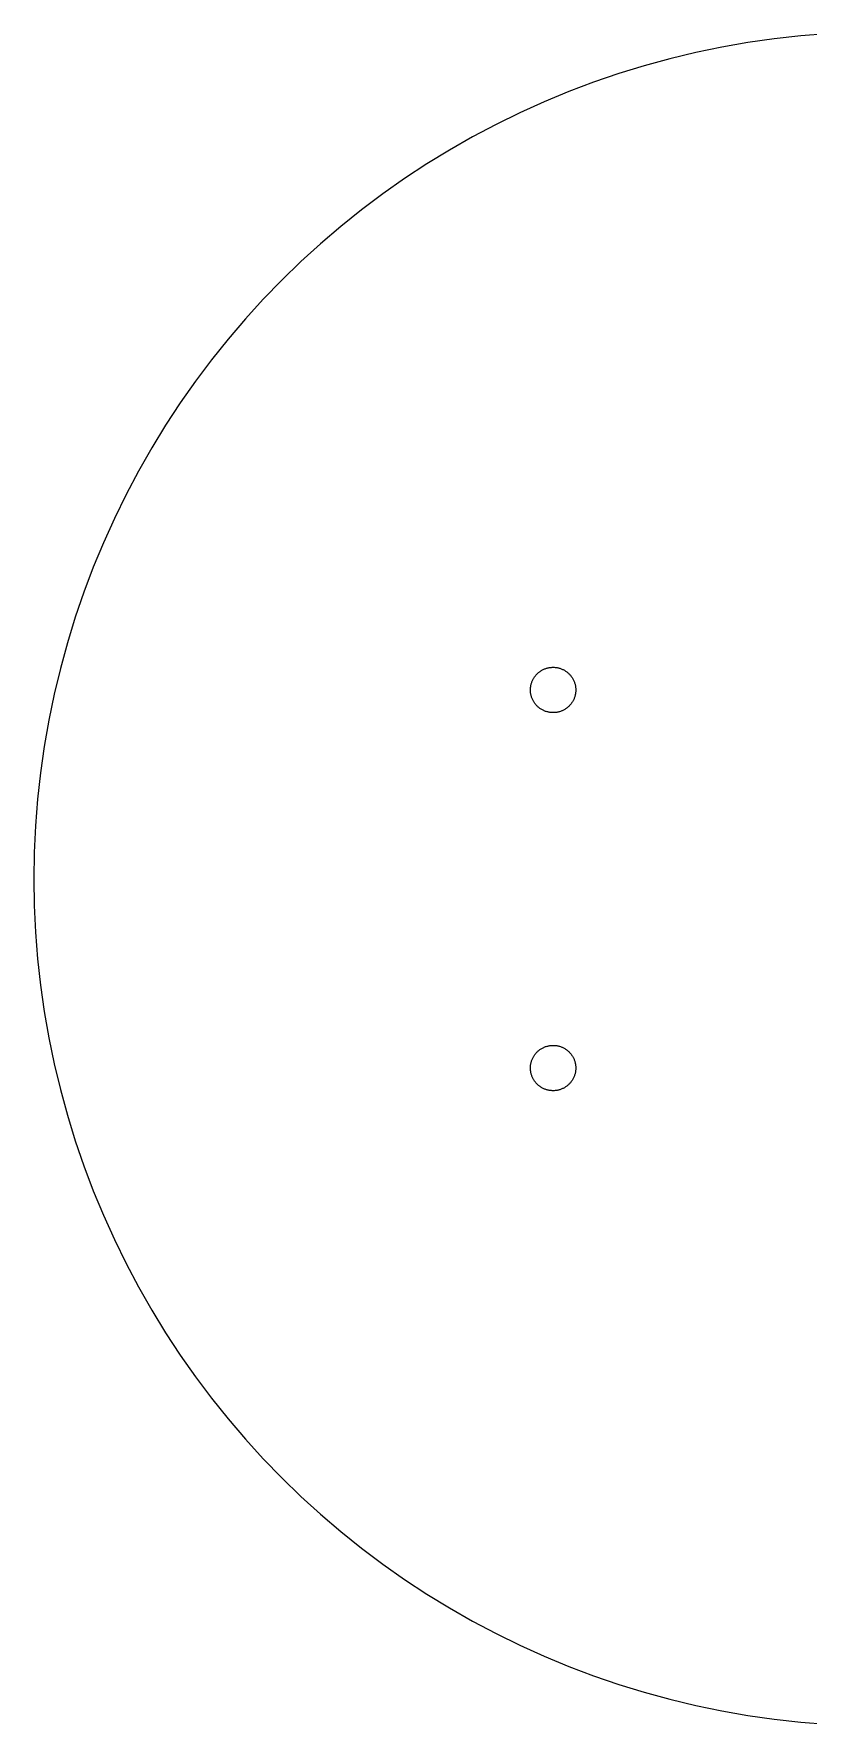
# Model space of a CAD drawing. Header units: metres. Extents: x -112 to 112, y -112 to 112.
# Drawn here: x -112 to -9.6, y -111.8 to 111.8 of the extents above; entities that cross this region are included whole.
import ezdxf

# ---------------------------------------------------------------- set-up
doc = ezdxf.new("R2010")
doc.units = ezdxf.units.M

msp = doc.modelspace()

# ---------------------------------------------------------------- linework, layer by layer
for p, q in [((-20.9867, 110.016), (-24.432, 109.303)), ((-17.5206, 110.621), (-20.9867, 110.016)), ((-14.0373, 111.117), (-17.5206, 110.621)), ((-10.5401, 111.503), (-14.0373, 111.117)), ((-7.03253, 111.779), (-10.5401, 111.503)), ((-31.247, 107.553), (-34.6099, 106.518)), ((-27.8533, 108.481), (-31.247, 107.553)), ((-24.432, 109.303), (-27.8533, 108.481)), ((-37.9386, 105.379), (-41.2299, 104.135)), ((-34.6099, 106.518), (-37.9386, 105.379)), ((-41.2299, 104.135), (-44.4806, 102.789)), ((-47.6873, 101.341), (-50.8469, 99.7927)), ((-44.4806, 102.789), (-47.6873, 101.341)), ((-50.8469, 99.7927), (-53.9564, 98.1463)), ((-57.0126, 96.4031), (-60.0126, 94.5647)), ((-53.9564, 98.1463), (-57.0126, 96.4031)), ((-60.0126, 94.5647), (-62.9533, 92.633)), ((-62.9533, 92.633), (-65.8319, 90.6099)), ((-65.8319, 90.6099), (-68.6456, 88.4974)), ((-68.6456, 88.4974), (-71.3915, 86.2975)), ((-71.3915, 86.2975), (-74.0669, 84.0124)), ((-74.0669, 84.0124), (-76.6693, 81.6445)), ((-76.6693, 81.6445), (-79.196, 79.196)), ((-79.196, 79.196), (-81.6445, 76.6693)), ((-81.6445, 76.6693), (-84.0124, 74.0669)), ((-84.0124, 74.0669), (-86.2975, 71.3915)), ((-86.2975, 71.3915), (-88.4974, 68.6456)), ((-88.4974, 68.6456), (-90.6099, 65.8319)), ((-90.6099, 65.8319), (-92.633, 62.9533)), ((-92.633, 62.9533), (-94.5647, 60.0126)), ((-94.5647, 60.0126), (-96.4031, 57.0126)), ((-96.4031, 57.0126), (-98.1463, 53.9564)), ((-98.1463, 53.9564), (-99.7927, 50.8469)), ((-99.7927, 50.8469), (-101.341, 47.6873)), ((-101.341, 47.6873), (-102.789, 44.4806)), ((-102.789, 44.4806), (-104.135, 41.2299)), ((-104.135, 41.2299), (-105.379, 37.9386)), ((-105.379, 37.9386), (-106.518, 34.6099)), ((-106.518, 34.6099), (-107.553, 31.247)), ((-107.553, 31.247), (-108.481, 27.8533)), ((-108.481, 27.8533), (-109.303, 24.432)), ((-45.6909, 26.8138), (-45.6327, 26.888)), ((-45.6327, 26.888), (-45.5723, 26.9603)), ((-45.5723, 26.9603), (-45.5096, 27.0306)), ((-45.5096, 27.0306), (-45.4447, 27.099)), ((-45.4447, 27.099), (-45.3777, 27.1653)), ((-45.3777, 27.1653), (-45.3087, 27.2294)), ((-45.3087, 27.2294), (-45.2376, 27.2914)), ((-45.2376, 27.2914), (-45.1647, 27.3511)), ((-45.1647, 27.3511), (-45.0899, 27.4084)), ((-45.0899, 27.4084), (-45.0134, 27.4634)), ((-45.0134, 27.4634), (-44.9352, 27.516)), ((-44.9352, 27.516), (-44.8553, 27.5661)), ((-44.8553, 27.5661), (-44.774, 27.6136)), ((-44.774, 27.6136), (-44.6911, 27.6586)), ((-44.6911, 27.6586), (-44.6069, 27.7009)), ((-44.6069, 27.7009), (-44.5215, 27.7406)), ((-44.5215, 27.7406), (-44.4348, 27.7776)), ((-44.4348, 27.7776), (-44.347, 27.8118)), ((-44.347, 27.8118), (-44.2581, 27.8433)), ((-44.2581, 27.8433), (-44.1684, 27.8719)), ((-44.1684, 27.8719), (-44.0777, 27.8978)), ((-44.0777, 27.8978), (-43.9863, 27.9207)), ((-43.9863, 27.9207), (-43.8942, 27.9408)), ((-43.8942, 27.9408), (-43.8016, 27.958)), ((-43.8016, 27.958), (-43.7084, 27.9722)), ((-43.7084, 27.9722), (-43.6149, 27.9836)), ((-43.6149, 27.9836), (-43.521, 27.9919)), ((-43.521, 27.9919), (-43.4269, 27.9974)), ((-43.4269, 27.9974), (-43.3327, 27.9998)), ((-43.3327, 27.9998), (-43.2384, 27.9993)), ((-43.2384, 27.9993), (-43.1443, 27.9959)), ((-43.1443, 27.9959), (-43.0502, 27.9895)), ((-43.0502, 27.9895), (-42.9565, 27.9801)), ((-42.9565, 27.9801), (-42.863, 27.9678)), ((-42.863, 27.9678), (-42.77, 27.9526)), ((-42.77, 27.9526), (-42.6775, 27.9344)), ((-42.6775, 27.9344), (-42.5857, 27.9134)), ((-42.5857, 27.9134), (-42.4945, 27.8895)), ((-42.4945, 27.8895), (-42.4041, 27.8627)), ((-42.4041, 27.8627), (-42.3147, 27.8331)), ((-42.3147, 27.8331), (-42.2262, 27.8007)), ((-42.2262, 27.8007), (-42.1387, 27.7656)), ((-42.1387, 27.7656), (-42.0524, 27.7277)), ((-42.0524, 27.7277), (-41.9674, 27.6871)), ((-41.9674, 27.6871), (-41.8836, 27.6439)), ((-41.8836, 27.6439), (-41.8013, 27.5981)), ((-41.8013, 27.5981), (-41.7204, 27.5497)), ((-41.7204, 27.5497), (-41.6411, 27.4987)), ((-41.6411, 27.4987), (-41.5634, 27.4454)), ((-41.5634, 27.4454), (-41.4875, 27.3896)), ((-41.4875, 27.3896), (-41.4133, 27.3314)), ((-41.4133, 27.3314), (-41.341, 27.271)), ((-41.341, 27.271), (-41.2706, 27.2083)), ((-41.2706, 27.2083), (-41.2023, 27.1434)), ((-41.2023, 27.1434), (-41.136, 27.0764)), ((-41.136, 27.0764), (-41.0718, 27.0074)), ((-41.0718, 27.0074), (-41.0099, 26.9364)), ((-41.0099, 26.9364), (-40.9502, 26.8634)), ((-40.9502, 26.8634), (-40.8928, 26.7887)), ((-46.3011, 24.9686), (-46.3006, 25.0628)), ((-46.2986, 24.8744), (-46.3011, 24.9686)), ((-46.3006, 25.0628), (-46.2971, 25.157)), ((-46.2932, 24.7803), (-46.2986, 24.8744)), ((-46.2971, 25.157), (-46.2907, 25.251)), ((-46.2848, 24.6864), (-46.2932, 24.7803)), ((-46.2907, 25.251), (-46.2814, 25.3448)), ((-46.2735, 24.5928), (-46.2848, 24.6864)), ((-46.2814, 25.3448), (-46.2691, 25.4382)), ((-46.2592, 24.4997), (-46.2735, 24.5928)), ((-46.2691, 25.4382), (-46.2538, 25.5312)), ((-46.2538, 25.5312), (-46.2357, 25.6237)), ((-46.2357, 25.6237), (-46.2147, 25.7156)), ((-46.2147, 25.7156), (-46.1908, 25.8067)), ((-46.1908, 25.8067), (-46.164, 25.8971)), ((-46.164, 25.8971), (-46.1344, 25.9866)), ((-46.1344, 25.9866), (-46.102, 26.0751)), ((-46.102, 26.0751), (-46.0668, 26.1625)), ((-46.0668, 26.1625), (-46.029, 26.2488)), ((-46.029, 26.2488), (-45.9884, 26.3339)), ((-45.9884, 26.3339), (-45.9452, 26.4176)), ((-45.9452, 26.4176), (-45.8993, 26.5)), ((-45.8993, 26.5), (-45.8509, 26.5809)), ((-45.8509, 26.5809), (-45.8, 26.6602)), ((-45.8, 26.6602), (-45.7466, 26.7378)), ((-45.7466, 26.7378), (-45.6909, 26.8138)), ((-40.8928, 26.7887), (-40.8378, 26.7121)), ((-40.8378, 26.7121), (-40.7852, 26.6339)), ((-40.7852, 26.6339), (-40.7352, 26.5541)), ((-40.7352, 26.5541), (-40.6876, 26.4727)), ((-40.6876, 26.4727), (-40.6427, 26.3899)), ((-40.6427, 26.3899), (-40.6003, 26.3057)), ((-40.6003, 26.3057), (-40.5606, 26.2202)), ((-40.5606, 26.2202), (-40.5237, 26.1335)), ((-40.5237, 26.1335), (-40.4894, 26.0457)), ((-40.4894, 26.0457), (-40.458, 25.9569)), ((-40.458, 25.9569), (-40.4293, 25.8671)), ((-40.4293, 25.8671), (-40.4035, 25.7764)), ((-40.4035, 25.7764), (-40.3805, 25.685)), ((-40.3805, 25.685), (-40.3604, 25.593)), ((-40.3604, 25.593), (-40.3433, 25.5003)), ((-40.3433, 25.5003), (-40.329, 25.4071)), ((-40.3212, 24.6552), (-40.3335, 24.5617)), ((-40.329, 25.4071), (-40.3177, 25.3136)), ((-40.3118, 24.749), (-40.3212, 24.6552)), ((-40.3177, 25.3136), (-40.3093, 25.2197)), ((-40.3054, 24.843), (-40.3118, 24.749)), ((-40.3093, 25.2197), (-40.3039, 25.1256)), ((-40.3019, 24.9372), (-40.3054, 24.843)), ((-40.3039, 25.1256), (-40.3014, 25.0314)), ((-40.3014, 25.0314), (-40.3019, 24.9372)), ((-109.303, 24.432), (-110.016, 20.9867)), ((-46.2421, 24.407), (-46.2592, 24.4997)), ((-46.222, 24.3149), (-46.2421, 24.407)), ((-46.199, 24.2235), (-46.222, 24.3149)), ((-46.1732, 24.1329), (-46.199, 24.2235)), ((-46.1446, 24.0431), (-46.1732, 24.1329)), ((-46.1131, 23.9543), (-46.1446, 24.0431)), ((-46.0789, 23.8665), (-46.1131, 23.9543)), ((-46.0419, 23.7798), (-46.0789, 23.8665)), ((-46.0022, 23.6943), (-46.0419, 23.7798)), ((-45.9599, 23.6101), (-46.0022, 23.6943)), ((-45.9149, 23.5273), (-45.9599, 23.6101)), ((-45.8674, 23.4459), (-45.9149, 23.5273)), ((-45.8173, 23.3661), (-45.8674, 23.4459)), ((-45.7647, 23.2879), (-45.8173, 23.3661)), ((-45.7097, 23.2113), (-45.7647, 23.2879)), ((-45.6523, 23.1366), (-45.7097, 23.2113)), ((-45.5927, 23.0636), (-45.6523, 23.1366)), ((-45.5307, 22.9926), (-45.5927, 23.0636)), ((-45.4665, 22.9236), (-45.5307, 22.9926)), ((-45.4003, 22.8566), (-45.4665, 22.9236)), ((-45.3319, 22.7917), (-45.4003, 22.8566)), ((-45.2615, 22.729), (-45.3319, 22.7917)), ((-45.1892, 22.6685), (-45.2615, 22.729)), ((-45.1151, 22.6104), (-45.1892, 22.6685)), ((-45.0391, 22.5546), (-45.1151, 22.6104)), ((-44.9614, 22.5012), (-45.0391, 22.5546)), ((-44.8821, 22.4503), (-44.9614, 22.5012)), ((-44.8013, 22.4019), (-44.8821, 22.4503)), ((-44.7189, 22.3561), (-44.8013, 22.4019)), ((-44.6352, 22.3129), (-44.7189, 22.3561)), ((-41.8286, 22.3864), (-41.9114, 22.3414)), ((-41.7472, 22.4339), (-41.8286, 22.3864)), ((-41.6673, 22.484), (-41.7472, 22.4339)), ((-41.5891, 22.5365), (-41.6673, 22.484)), ((-41.5126, 22.5915), (-41.5891, 22.5365)), ((-41.4378, 22.6489), (-41.5126, 22.5915)), ((-41.3649, 22.7086), (-41.4378, 22.6489)), ((-41.2939, 22.7706), (-41.3649, 22.7086)), ((-41.2248, 22.8347), (-41.2939, 22.7706)), ((-41.1578, 22.901), (-41.2248, 22.8347)), ((-41.093, 22.9694), (-41.1578, 22.901)), ((-41.0303, 23.0397), (-41.093, 22.9694)), ((-40.9698, 23.112), (-41.0303, 23.0397)), ((-40.9117, 23.1862), (-40.9698, 23.112)), ((-40.8559, 23.2621), (-40.9117, 23.1862)), ((-40.8025, 23.3398), (-40.8559, 23.2621)), ((-40.7516, 23.4191), (-40.8025, 23.3398)), ((-40.7032, 23.5), (-40.7516, 23.4191)), ((-40.6573, 23.5823), (-40.7032, 23.5)), ((-40.6141, 23.6661), (-40.6573, 23.5823)), ((-40.5735, 23.7511), (-40.6141, 23.6661)), ((-40.5357, 23.8374), (-40.5735, 23.7511)), ((-40.5005, 23.9249), (-40.5357, 23.8374)), ((-40.4681, 24.0134), (-40.5005, 23.9249)), ((-40.4385, 24.1029), (-40.4681, 24.0134)), ((-40.4118, 24.1932), (-40.4385, 24.1029)), ((-40.3879, 24.2844), (-40.4118, 24.1932)), ((-40.3668, 24.3763), (-40.3879, 24.2844)), ((-40.3487, 24.4687), (-40.3668, 24.3763)), ((-40.3335, 24.5617), (-40.3487, 24.4687)), ((-110.016, 20.9867), (-110.621, 17.5206)), ((-44.5501, 22.2723), (-44.6352, 22.3129)), ((-44.4638, 22.2344), (-44.5501, 22.2723)), ((-44.3764, 22.1992), (-44.4638, 22.2344)), ((-44.2879, 22.1669), (-44.3764, 22.1992)), ((-44.1984, 22.1373), (-44.2879, 22.1669)), ((-44.108, 22.1105), (-44.1984, 22.1373)), ((-44.0169, 22.0866), (-44.108, 22.1105)), ((-43.925, 22.0656), (-44.0169, 22.0866)), ((-43.8325, 22.0474), (-43.925, 22.0656)), ((-43.7395, 22.0322), (-43.8325, 22.0474)), ((-43.6461, 22.0199), (-43.7395, 22.0322)), ((-43.5523, 22.0105), (-43.6461, 22.0199)), ((-43.4583, 22.0041), (-43.5523, 22.0105)), ((-43.3641, 22.0007), (-43.4583, 22.0041)), ((-43.2699, 22.0002), (-43.3641, 22.0007)), ((-43.1756, 22.0026), (-43.2699, 22.0002)), ((-43.0815, 22.008), (-43.1756, 22.0026)), ((-42.9877, 22.0164), (-43.0815, 22.008)), ((-42.8941, 22.0278), (-42.9877, 22.0164)), ((-42.8009, 22.042), (-42.8941, 22.0278)), ((-42.7083, 22.0592), (-42.8009, 22.042)), ((-42.6162, 22.0793), (-42.7083, 22.0592)), ((-42.5248, 22.1022), (-42.6162, 22.0793)), ((-42.4342, 22.128), (-42.5248, 22.1022)), ((-42.3444, 22.1567), (-42.4342, 22.128)), ((-42.2555, 22.1881), (-42.3444, 22.1567)), ((-42.1677, 22.2224), (-42.2555, 22.1881)), ((-42.0811, 22.2594), (-42.1677, 22.2224)), ((-41.9956, 22.299), (-42.0811, 22.2594)), ((-41.9114, 22.3414), (-41.9956, 22.299)), ((-110.621, 17.5206), (-111.117, 14.0373)), ((-111.117, 14.0373), (-111.503, 10.5401)), ((-111.503, 10.5401), (-111.779, 7.03253)), ((-111.779, 7.03253), (-111.945, 3.51799)), ((-111.945, 3.51799), (-112, 0)), ((-112, 0), (-111.945, -3.51799)), ((-111.945, -3.51799), (-111.779, -7.03253)), ((-111.779, -7.03253), (-111.503, -10.5401)), ((-111.503, -10.5401), (-111.117, -14.0373)), ((-111.117, -14.0373), (-110.621, -17.5206)), ((-110.621, -17.5206), (-110.016, -20.9867)), ((-110.016, -20.9867), (-109.303, -24.432)), ((-44.7189, -22.3561), (-44.6352, -22.3129)), ((-44.6352, -22.3129), (-44.5501, -22.2723)), ((-44.5501, -22.2723), (-44.4638, -22.2344)), ((-44.4638, -22.2344), (-44.3764, -22.1992)), ((-44.3764, -22.1992), (-44.2879, -22.1669)), ((-44.2879, -22.1669), (-44.1984, -22.1373)), ((-44.1984, -22.1373), (-44.108, -22.1105)), ((-44.108, -22.1105), (-44.0169, -22.0866)), ((-44.0169, -22.0866), (-43.925, -22.0656)), ((-43.925, -22.0656), (-43.8325, -22.0474)), ((-43.8325, -22.0474), (-43.7395, -22.0322)), ((-43.7395, -22.0322), (-43.6461, -22.0199)), ((-43.6461, -22.0199), (-43.5523, -22.0105)), ((-43.5523, -22.0105), (-43.4583, -22.0041)), ((-43.4583, -22.0041), (-43.3641, -22.0007)), ((-43.3641, -22.0007), (-43.2699, -22.0002)), ((-43.2699, -22.0002), (-43.1756, -22.0026)), ((-43.1756, -22.0026), (-43.0815, -22.008)), ((-43.0815, -22.008), (-42.9877, -22.0164)), ((-42.9877, -22.0164), (-42.8941, -22.0278)), ((-42.8941, -22.0278), (-42.8009, -22.042)), ((-42.8009, -22.042), (-42.7083, -22.0592)), ((-42.7083, -22.0592), (-42.6162, -22.0793)), ((-42.6162, -22.0793), (-42.5248, -22.1022)), ((-42.5248, -22.1022), (-42.4342, -22.128)), ((-42.4342, -22.128), (-42.3444, -22.1567)), ((-42.3444, -22.1567), (-42.2555, -22.1881)), ((-42.2555, -22.1881), (-42.1677, -22.2224)), ((-42.1677, -22.2224), (-42.0811, -22.2594)), ((-42.0811, -22.2594), (-41.9956, -22.299)), ((-41.9956, -22.299), (-41.9114, -22.3414)), ((-41.9114, -22.3414), (-41.8286, -22.3864)), ((-109.303, -24.432), (-108.481, -27.8533)), ((-46.2735, -24.5928), (-46.2592, -24.4997)), ((-46.2592, -24.4997), (-46.2421, -24.407)), ((-46.2421, -24.407), (-46.222, -24.3149)), ((-46.222, -24.3149), (-46.199, -24.2235)), ((-46.199, -24.2235), (-46.1732, -24.1329)), ((-46.1732, -24.1329), (-46.1446, -24.0431)), ((-46.1446, -24.0431), (-46.1131, -23.9543)), ((-46.1131, -23.9543), (-46.0789, -23.8665)), ((-46.0789, -23.8665), (-46.0419, -23.7798)), ((-46.0419, -23.7798), (-46.0022, -23.6943)), ((-46.0022, -23.6943), (-45.9599, -23.6101)), ((-45.9599, -23.6101), (-45.9149, -23.5273)), ((-45.9149, -23.5273), (-45.8674, -23.4459)), ((-45.8674, -23.4459), (-45.8173, -23.3661)), ((-45.8173, -23.3661), (-45.7647, -23.2879)), ((-45.7647, -23.2879), (-45.7097, -23.2113)), ((-45.7097, -23.2113), (-45.6523, -23.1366)), ((-45.6523, -23.1366), (-45.5927, -23.0636)), ((-45.5927, -23.0636), (-45.5307, -22.9926)), ((-45.5307, -22.9926), (-45.4665, -22.9236)), ((-45.4665, -22.9236), (-45.4003, -22.8566)), ((-45.4003, -22.8566), (-45.3319, -22.7917)), ((-45.3319, -22.7917), (-45.2615, -22.729)), ((-45.2615, -22.729), (-45.1892, -22.6685)), ((-45.1892, -22.6685), (-45.1151, -22.6104)), ((-45.1151, -22.6104), (-45.0391, -22.5546)), ((-45.0391, -22.5546), (-44.9614, -22.5012)), ((-44.9614, -22.5012), (-44.8821, -22.4503)), ((-44.8821, -22.4503), (-44.8013, -22.4019)), ((-44.8013, -22.4019), (-44.7189, -22.3561)), ((-41.8286, -22.3864), (-41.7472, -22.4339)), ((-41.7472, -22.4339), (-41.6673, -22.484)), ((-41.6673, -22.484), (-41.5891, -22.5365)), ((-41.5891, -22.5365), (-41.5126, -22.5915)), ((-41.5126, -22.5915), (-41.4378, -22.6489)), ((-41.4378, -22.6489), (-41.3649, -22.7086)), ((-41.3649, -22.7086), (-41.2939, -22.7706)), ((-41.2939, -22.7706), (-41.2248, -22.8347)), ((-41.2248, -22.8347), (-41.1578, -22.901)), ((-41.1578, -22.901), (-41.093, -22.9694)), ((-41.093, -22.9694), (-41.0303, -23.0397)), ((-41.0303, -23.0397), (-40.9698, -23.112)), ((-40.9698, -23.112), (-40.9117, -23.1862)), ((-40.9117, -23.1862), (-40.8559, -23.2621)), ((-40.8559, -23.2621), (-40.8025, -23.3398)), ((-40.8025, -23.3398), (-40.7516, -23.4191)), ((-40.7516, -23.4191), (-40.7032, -23.5)), ((-40.7032, -23.5), (-40.6573, -23.5823)), ((-40.6573, -23.5823), (-40.6141, -23.6661)), ((-40.6141, -23.6661), (-40.5735, -23.7511)), ((-40.5735, -23.7511), (-40.5357, -23.8374)), ((-40.5357, -23.8374), (-40.5005, -23.9249)), ((-40.5005, -23.9249), (-40.4681, -24.0134)), ((-40.4681, -24.0134), (-40.4385, -24.1029)), ((-40.4385, -24.1029), (-40.4118, -24.1932)), ((-40.4118, -24.1932), (-40.3879, -24.2844)), ((-40.3879, -24.2844), (-40.3668, -24.3763)), ((-40.3668, -24.3763), (-40.3487, -24.4687)), ((-40.3487, -24.4687), (-40.3335, -24.5617)), ((-40.3335, -24.5617), (-40.3212, -24.6552)), ((-46.3011, -24.9686), (-46.2986, -24.8744)), ((-46.3006, -25.0628), (-46.3011, -24.9686)), ((-46.2971, -25.157), (-46.3006, -25.0628)), ((-46.2986, -24.8744), (-46.2932, -24.7803)), ((-46.2907, -25.251), (-46.2971, -25.157)), ((-46.2932, -24.7803), (-46.2848, -24.6864)), ((-46.2814, -25.3448), (-46.2907, -25.251)), ((-46.2848, -24.6864), (-46.2735, -24.5928)), ((-46.2691, -25.4382), (-46.2814, -25.3448)), ((-46.2538, -25.5312), (-46.2691, -25.4382)), ((-46.2357, -25.6237), (-46.2538, -25.5312)), ((-46.2147, -25.7156), (-46.2357, -25.6237)), ((-46.1908, -25.8067), (-46.2147, -25.7156)), ((-46.164, -25.8971), (-46.1908, -25.8067)), ((-46.1344, -25.9866), (-46.164, -25.8971)), ((-46.102, -26.0751), (-46.1344, -25.9866)), ((-46.0668, -26.1625), (-46.102, -26.0751)), ((-46.029, -26.2488), (-46.0668, -26.1625)), ((-45.9884, -26.3339), (-46.029, -26.2488)), ((-45.9452, -26.4176), (-45.9884, -26.3339)), ((-45.8993, -26.5), (-45.9452, -26.4176)), ((-45.8509, -26.5809), (-45.8993, -26.5)), ((-45.8, -26.6602), (-45.8509, -26.5809)), ((-45.7466, -26.7378), (-45.8, -26.6602)), ((-45.6909, -26.8138), (-45.7466, -26.7378)), ((-45.6327, -26.888), (-45.6909, -26.8138)), ((-40.8928, -26.7887), (-40.9502, -26.8634)), ((-40.8378, -26.7121), (-40.8928, -26.7887)), ((-40.7852, -26.6339), (-40.8378, -26.7121)), ((-40.7352, -26.5541), (-40.7852, -26.6339)), ((-40.6876, -26.4727), (-40.7352, -26.5541)), ((-40.6427, -26.3899), (-40.6876, -26.4727)), ((-40.6003, -26.3057), (-40.6427, -26.3899)), ((-40.5606, -26.2202), (-40.6003, -26.3057)), ((-40.5237, -26.1335), (-40.5606, -26.2202)), ((-40.4894, -26.0457), (-40.5237, -26.1335)), ((-40.458, -25.9569), (-40.4894, -26.0457)), ((-40.4293, -25.8671), (-40.458, -25.9569)), ((-40.4035, -25.7764), (-40.4293, -25.8671)), ((-40.3805, -25.685), (-40.4035, -25.7764)), ((-40.3604, -25.593), (-40.3805, -25.685)), ((-40.3433, -25.5003), (-40.3604, -25.593)), ((-40.329, -25.4071), (-40.3433, -25.5003)), ((-40.3177, -25.3136), (-40.329, -25.4071)), ((-40.3212, -24.6552), (-40.3118, -24.749)), ((-40.3093, -25.2197), (-40.3177, -25.3136)), ((-40.3118, -24.749), (-40.3054, -24.843)), ((-40.3039, -25.1256), (-40.3093, -25.2197)), ((-40.3054, -24.843), (-40.3019, -24.9372)), ((-40.3014, -25.0314), (-40.3039, -25.1256)), ((-40.3019, -24.9372), (-40.3014, -25.0314)), ((-108.481, -27.8533), (-107.553, -31.247)), ((-45.5723, -26.9603), (-45.6327, -26.888)), ((-45.5096, -27.0306), (-45.5723, -26.9603)), ((-45.4447, -27.099), (-45.5096, -27.0306)), ((-45.3777, -27.1653), (-45.4447, -27.099)), ((-45.3087, -27.2294), (-45.3777, -27.1653)), ((-45.2376, -27.2914), (-45.3087, -27.2294)), ((-45.1647, -27.3511), (-45.2376, -27.2914)), ((-45.0899, -27.4084), (-45.1647, -27.3511)), ((-45.0134, -27.4634), (-45.0899, -27.4084)), ((-44.9352, -27.516), (-45.0134, -27.4634)), ((-44.8553, -27.5661), (-44.9352, -27.516)), ((-44.774, -27.6136), (-44.8553, -27.5661)), ((-44.6911, -27.6586), (-44.774, -27.6136)), ((-44.6069, -27.7009), (-44.6911, -27.6586)), ((-44.5215, -27.7406), (-44.6069, -27.7009)), ((-44.4348, -27.7776), (-44.5215, -27.7406)), ((-44.347, -27.8118), (-44.4348, -27.7776)), ((-44.2581, -27.8433), (-44.347, -27.8118)), ((-44.1684, -27.8719), (-44.2581, -27.8433)), ((-44.0777, -27.8978), (-44.1684, -27.8719)), ((-43.9863, -27.9207), (-44.0777, -27.8978)), ((-43.8942, -27.9408), (-43.9863, -27.9207)), ((-43.8016, -27.958), (-43.8942, -27.9408)), ((-43.7084, -27.9722), (-43.8016, -27.958)), ((-43.6149, -27.9836), (-43.7084, -27.9722)), ((-43.521, -27.9919), (-43.6149, -27.9836)), ((-43.4269, -27.9974), (-43.521, -27.9919)), ((-43.3327, -27.9998), (-43.4269, -27.9974)), ((-43.2384, -27.9993), (-43.3327, -27.9998)), ((-43.1443, -27.9959), (-43.2384, -27.9993)), ((-43.0502, -27.9895), (-43.1443, -27.9959)), ((-42.9565, -27.9801), (-43.0502, -27.9895)), ((-42.863, -27.9678), (-42.9565, -27.9801)), ((-42.77, -27.9526), (-42.863, -27.9678)), ((-42.6775, -27.9344), (-42.77, -27.9526)), ((-42.5857, -27.9134), (-42.6775, -27.9344)), ((-42.4945, -27.8895), (-42.5857, -27.9134)), ((-42.4041, -27.8627), (-42.4945, -27.8895)), ((-42.3147, -27.8331), (-42.4041, -27.8627)), ((-42.2262, -27.8007), (-42.3147, -27.8331)), ((-42.1387, -27.7656), (-42.2262, -27.8007)), ((-42.0524, -27.7277), (-42.1387, -27.7656)), ((-41.9674, -27.6871), (-42.0524, -27.7277)), ((-41.8836, -27.6439), (-41.9674, -27.6871)), ((-41.8013, -27.5981), (-41.8836, -27.6439)), ((-41.7204, -27.5497), (-41.8013, -27.5981)), ((-41.6411, -27.4987), (-41.7204, -27.5497)), ((-41.5634, -27.4454), (-41.6411, -27.4987)), ((-41.4875, -27.3896), (-41.5634, -27.4454)), ((-41.4133, -27.3314), (-41.4875, -27.3896)), ((-41.341, -27.271), (-41.4133, -27.3314)), ((-41.2706, -27.2083), (-41.341, -27.271)), ((-41.2023, -27.1434), (-41.2706, -27.2083)), ((-41.136, -27.0764), (-41.2023, -27.1434)), ((-41.0718, -27.0074), (-41.136, -27.0764)), ((-41.0099, -26.9364), (-41.0718, -27.0074)), ((-40.9502, -26.8634), (-41.0099, -26.9364)), ((-107.553, -31.247), (-106.518, -34.6099)), ((-106.518, -34.6099), (-105.379, -37.9386)), ((-105.379, -37.9386), (-104.135, -41.2299)), ((-104.135, -41.2299), (-102.789, -44.4806)), ((-102.789, -44.4806), (-101.341, -47.6873)), ((-101.341, -47.6873), (-99.7927, -50.8469)), ((-99.7927, -50.8469), (-98.1463, -53.9564)), ((-98.1463, -53.9564), (-96.4031, -57.0126)), ((-96.4031, -57.0126), (-94.5647, -60.0126)), ((-94.5647, -60.0126), (-92.633, -62.9533)), ((-92.633, -62.9533), (-90.6099, -65.8319)), ((-90.6099, -65.8319), (-88.4974, -68.6456)), ((-88.4974, -68.6456), (-86.2975, -71.3915)), ((-86.2975, -71.3915), (-84.0124, -74.0669)), ((-84.0124, -74.0669), (-81.6445, -76.6693)), ((-81.6445, -76.6693), (-79.196, -79.196)), ((-79.196, -79.196), (-76.6693, -81.6445)), ((-76.6693, -81.6445), (-74.0669, -84.0124)), ((-74.0669, -84.0124), (-71.3915, -86.2975)), ((-71.3915, -86.2975), (-68.6456, -88.4974)), ((-68.6456, -88.4974), (-65.8319, -90.6099)), ((-65.8319, -90.6099), (-62.9533, -92.633)), ((-62.9533, -92.633), (-60.0126, -94.5647)), ((-60.0126, -94.5647), (-57.0126, -96.4031)), ((-57.0126, -96.4031), (-53.9564, -98.1463)), ((-53.9564, -98.1463), (-50.8469, -99.7927)), ((-50.8469, -99.7927), (-47.6873, -101.341)), ((-47.6873, -101.341), (-44.4806, -102.789)), ((-44.4806, -102.789), (-41.2299, -104.135)), ((-41.2299, -104.135), (-37.9386, -105.379)), ((-37.9386, -105.379), (-34.6099, -106.518)), ((-34.6099, -106.518), (-31.247, -107.553)), ((-31.247, -107.553), (-27.8533, -108.481)), ((-27.8533, -108.481), (-24.432, -109.303)), ((-24.432, -109.303), (-20.9867, -110.016)), ((-20.9867, -110.016), (-17.5206, -110.621)), ((-17.5206, -110.621), (-14.0373, -111.117)), ((-14.0373, -111.117), (-10.5401, -111.503)), ((-10.5401, -111.503), (-7.03253, -111.779))]:
    msp.add_line(p, q)

doc.saveas('drawing.dxf')
